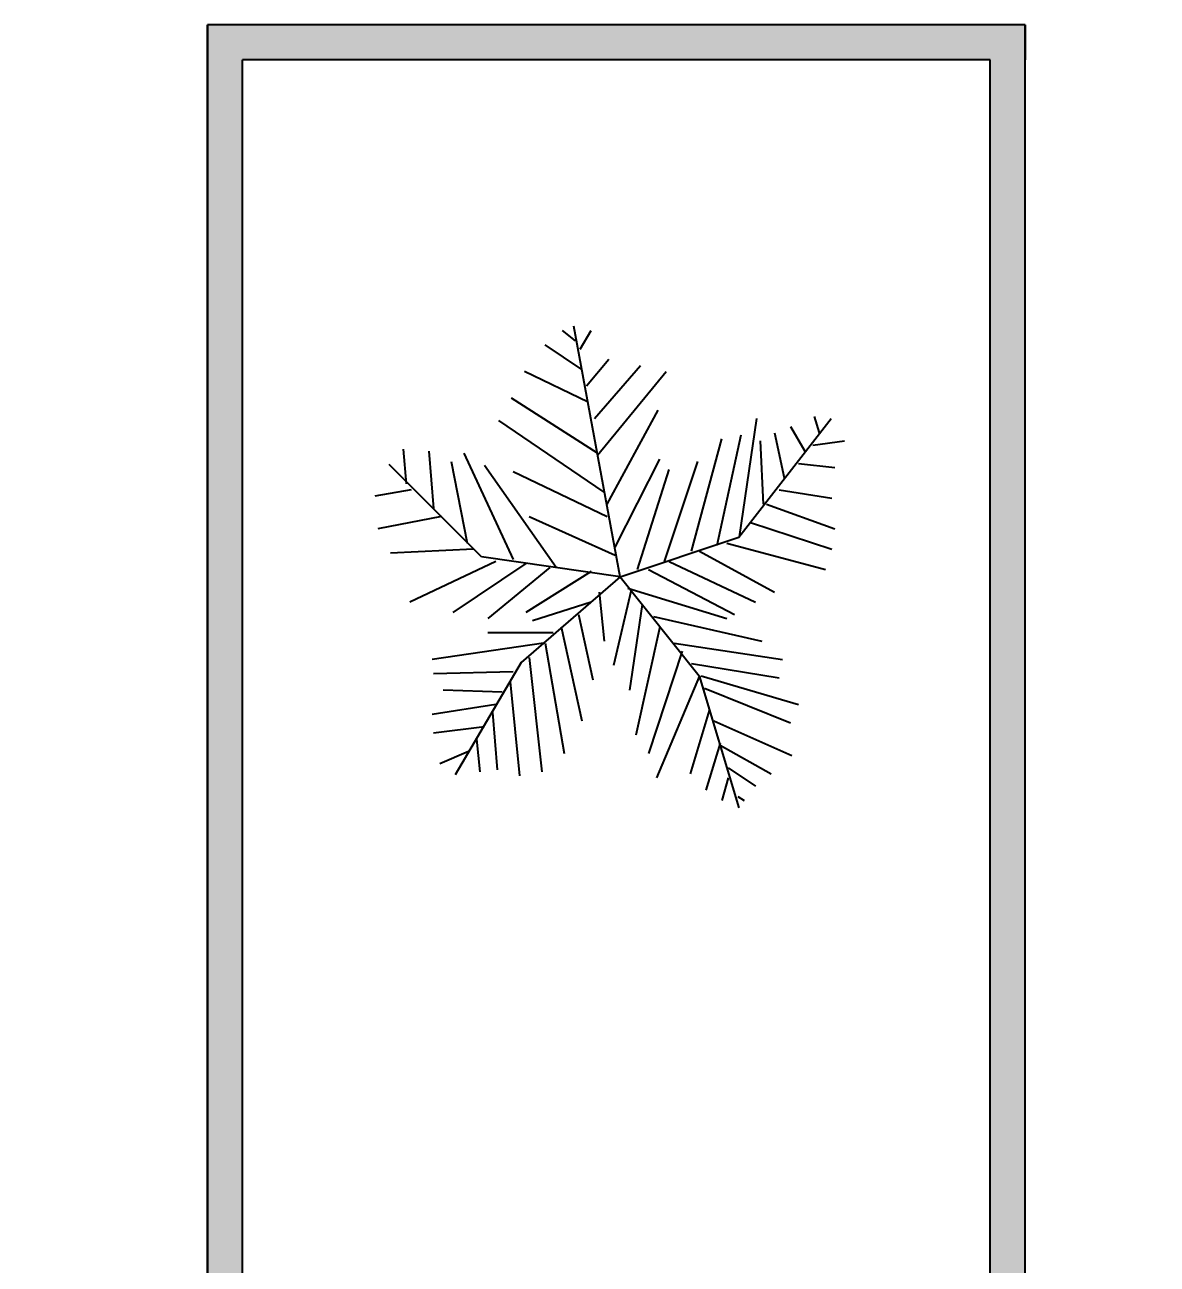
# Model space of a CAD drawing. Header units: inches. Extents: x -24938 to -15053, y -9405 to -790.
# Drawn here: x -24059.1 to -23775.2, y -4013.6 to -3703 of the extents above; entities that cross this region are included whole.
import ezdxf
from ezdxf import colors
from ezdxf.entities.mleader import LeaderData, LeaderLine
from ezdxf.math import Vec2, Vec3

# ---------------------------------------------------------------- set-up
doc = ezdxf.new("R2010")
doc.units = ezdxf.units.IN
doc.layers.add('dimension', color=10, linetype='Continuous')
doc.layers.add('steel', color=90, linetype='Continuous')
doc.styles.get("Standard").update_dxf_attribs({"font": 'arial.ttf', "height": 36})

# ---------------------------------------------------------------- blocks, each defined once
blk = doc.blocks.new('Trees - Metric')
for p, q in [((0, 0), (-266.7, 1447.8)), ((-258.7244, 1362.456), (-332.3336, 1421.4348)), ((-231.1146, 1315.2628), (-166.7002, 1421.4348)), ((-221.9198, 1197.3052), (-433.5526, 1338.8594)), ((-194.31, 1102.9442), (-65.4812, 1256.284)), ((-148.3106, 914.1968), (118.5418, 1220.9018)), ((-185.1152, 1008.5578), (-553.1612, 1185.4942)), ((-129.8956, 701.8528), (265.7602, 1185.4942)), ((-129.8956, 713.6638), (-626.7704, 1032.1544)), ((-74.7014, 418.7444), (219.7608, 961.39)), ((-93.091, 489.5342), (-700.3796, 902.3858)), ((685.8, 228.6), (1219.2, 914.4)), ((689.0258, 230.0224), (790.2448, 914.1968)), ((983.4626, 867.0036), (1066.2666, 725.4494)), ((1121.4862, 925.9824), (1149.0706, 831.6214)), ((412.9786, 147.447), (587.8068, 796.2392)), ((560.197, 182.8292), (698.2206, 819.8358)), ((891.4384, 831.6214), (946.658, 572.1096)), ((-1234.059, 536.7274), (-1252.4486, 737.2604)), ((-1105.2302, 725.4494), (-1077.6458, 395.1732)), ((808.6344, 784.4282), (827.0494, 418.7444)), ((1112.2914, 760.8316), (1296.3144, 784.4282)), ((-800.1, 114.3), (-1333.5, 647.7)), ((-976.4268, 666.4706), (-884.4026, 194.6402)), ((-902.8176, 713.6638), (-617.5756, 100.2538)), ((-28.6766, 171.0436), (228.9556, 678.2816)), ((256.5654, 88.4682), (449.7832, 666.4706)), ((1029.462, 654.685), (1241.0948, 631.0884)), ((-369.1382, 53.086), (-783.1836, 642.874)), ((-617.5756, 607.4918), (-74.7014, 347.98)), ((100.1268, 41.275), (284.1498, 619.2774)), ((-1206.4492, 501.3198), (-1418.082, 465.9376)), ((919.0482, 501.3198), (1222.6798, 454.152)), ((845.439, 418.7444), (1241.0948, 277.1902)), ((-1031.621, 347.98), (-1399.667, 277.1902)), ((-525.5514, 347.98), (-28.6766, 123.8504)), ((753.4148, 312.5978), (1222.6798, 159.2326)), ((0, 0), (685.8, 228.6)), ((-847.598, 159.2326), (-1326.0578, 135.636)), ((458.978, 147.447), (891.4384, -88.4682)), ((615.4166, 194.6402), (1185.8752, 41.275)), ((-718.7946, 88.4682), (-1215.644, -147.447)), ((-543.9664, 76.6572), (-967.2066, -206.4512)), ((0, 0), (-800.1, 114.3)), ((284.1498, 88.4682), (781.0246, -147.447)), ((-405.9428, 53.086), (-764.794, -241.8334)), ((0, 0), (-571.5, -495.3)), ((-166.7002, 29.4894), (-543.9664, -206.4512)), ((0, 0), (457.2, -571.5)), ((164.5412, 41.275), (661.416, -218.2368)), ((44.9326, -64.897), (615.4166, -241.8334)), ((-120.7008, -88.4682), (-93.091, -371.5766)), ((63.3222, -76.6826), (-37.8714, -513.1308)), ((-166.7002, -147.447), (-507.1618, -253.619)), ((127.7366, -159.258), (54.1274, -654.685)), ((-240.3094, -218.2368), (-157.5054, -595.7062)), ((192.151, -230.0224), (817.8292, -371.5766)), ((-387.5278, -324.4088), (-764.794, -324.4088)), ((-341.5284, -289.0012), (-221.9198, -831.6214)), ((228.9556, -289.0012), (90.932, -914.1968)), ((-442.7474, -383.3876), (-1086.8406, -477.7486)), ((-433.5526, -383.3876), (-323.1134, -1020.3688)), ((311.7596, -383.3876), (937.4378, -477.7486)), ((-571.5, -495.3), (-952.5, -1143)), ((-525.5514, -465.963), (-451.9422, -1126.5408)), ((357.759, -430.5554), (164.5412, -1020.3688)), ((-617.5756, -548.5384), (-1077.6458, -560.324)), ((458.978, -572.1096), (210.5406, -1161.923)), ((412.9786, -501.3452), (919.0482, -583.9206)), ((457.2, -571.5), (685.8, -1333.5)), ((468.1982, -572.1096), (1029.462, -737.2604)), ((-635.9652, -607.5172), (-580.771, -1150.1374)), ((486.5878, -642.8994), (983.4626, -843.4324)), ((-681.9646, -666.496), (-1022.4262, -654.685)), ((-718.7946, -737.2604), (-1086.8406, -796.2392)), ((-737.1842, -784.4536), (-709.5744, -1114.7298)), ((514.1976, -772.6426), (403.7838, -1138.3264)), ((541.8074, -831.6214), (992.6574, -1032.1544)), ((-783.1836, -867.029), (-1077.6458, -902.4112)), ((-829.2084, -937.7934), (-810.7934, -1126.5408)), ((578.612, -961.39), (495.7826, -1232.7128)), ((578.612, -973.1756), (873.0488, -1138.3264)), ((-875.2078, -1008.5832), (-1040.8412, -1079.3476)), ((624.6114, -1102.9442), (781.0246, -1209.1162)), ((624.6114, -1161.923), (587.8068, -1291.6916)), ((679.8056, -1268.095), (716.6102, -1291.6916))]:
    blk.add_line(p, q)

msp = doc.modelspace()

# ---------------------------------------------------------------- hatches: boundary and pattern name
at = {"layer": 'steel'}
h = msp.add_hatch(color=256, dxfattribs=at)
h.dxf.hatch_style = 1
h.paths.add_polyline_path([(-20656.67, -3715.17), (-20656.67, -3711.86), (-20659.97, -3711.86), (-20659.97, -3715.17), (-20659.97, -3804.6), (-20689.63, -3804.6), (-20692.93, -3804.6), (-20692.93, -3807.91), (-20689.63, -3807.91), (-20656.67, -3807.91)])
h.paths.add_polyline_path([(-24004.46, -3711.86), (-23817.11, -3711.86), (-23817.11, -4281.65), (-23808.3, -4281.65), (-23808.3, -3703.04), (-24013.27, -3703.04), (-24013.27, -4281.65), (-24004.46, -4281.65)])

# ---------------------------------------------------------------- linework, layer by layer
for p, q in [((-24013.27, -3711.86), (-24013.27, -3703.04)), ((-23808.3, -3703.04), (-24013.27, -3703.04)), ((-24013.27, -4281.65), (-24013.27, -3703.04)), ((-23808.3, -3703.04), (-23808.3, -3711.86)), ((-23808.3, -4281.65), (-23808.3, -3703.04)), ((-23817.11, -3711.86), (-24004.46, -3711.86)), ((-24004.46, -4281.65), (-24004.46, -3711.86)), ((-23817.11, -4281.65), (-23817.11, -3711.86))]:
    msp.add_line(p, q)
at = {"layer": 'Defpoints'}
for p, q in [((-24013.27, -3703.04), (-24013.27, -4281.65)), ((-23808.3, -3703.04), (-23808.3, -3711.86)), ((-23817.11, -3711.86), (-24004.46, -3711.86))]:
    msp.add_line(p, q, dxfattribs=at)

# ---------------------------------------------------------------- block references
at = {"layer": 'Defpoints', "xscale": 0.04338675586386211, "yscale": 0.04338675586386211, "zscale": 0.04338675586386211}
msp.add_blockref('Trees - Metric', (-23909.83, -3841.35), dxfattribs=at)

# ---------------------------------------------------------------- leaders
at = {"layer": 'dimension'}
ml = msp.add_multileader_mtext('Standard', dxfattribs=at)
ml.set_content('Laundry Room', color=256)
ml.set_leader_properties()
ml.build(insert=Vec2(0, 0))
ml.multileader.update_dxf_attribs({"arrow_head_size": 18.31})
ctx = ml.context
ctx.base_point, ctx.char_height, ctx.arrow_head_size, ctx.landing_gap_size, ctx.plane_origin = Vec3(-24794.38, -4980.49), 36, 18.31, 4.44, Vec3(-23311.68, -3935.49)
ctx.text_align_type = 2
notes = []
notes.append((ctx, [(0, (1, 1, 0), (-24454.57, -4980.49), (-1, 0), 8, [(0, [(-23311.68, -3935.49), (-23311.68, -4980.49)], 0, [])])]))
ctx.mtext.insert, ctx.mtext.alignment, ctx.mtext.flow_direction = Vec3(-24467, -4957.2), 3, 5
for ctx, leaders in notes:
    for number, flags, end, landing, length, lines in leaders:
        leader = LeaderData()
        leader.index, (leader.has_last_leader_line, leader.has_dogleg_vector, leader.attachment_direction) = number, flags
        leader.last_leader_point, leader.dogleg_vector, leader.dogleg_length = Vec3(end), Vec3(landing), length
        for number, points, colour, breaks in lines:
            line = LeaderLine()
            line.index, line.vertices, line.color, line.breaks = number, Vec3.list(points), colors.encode_raw_color(colour), breaks
            leader.lines.append(line)
        ctx.leaders.append(leader)

doc.saveas('drawing.dxf')
